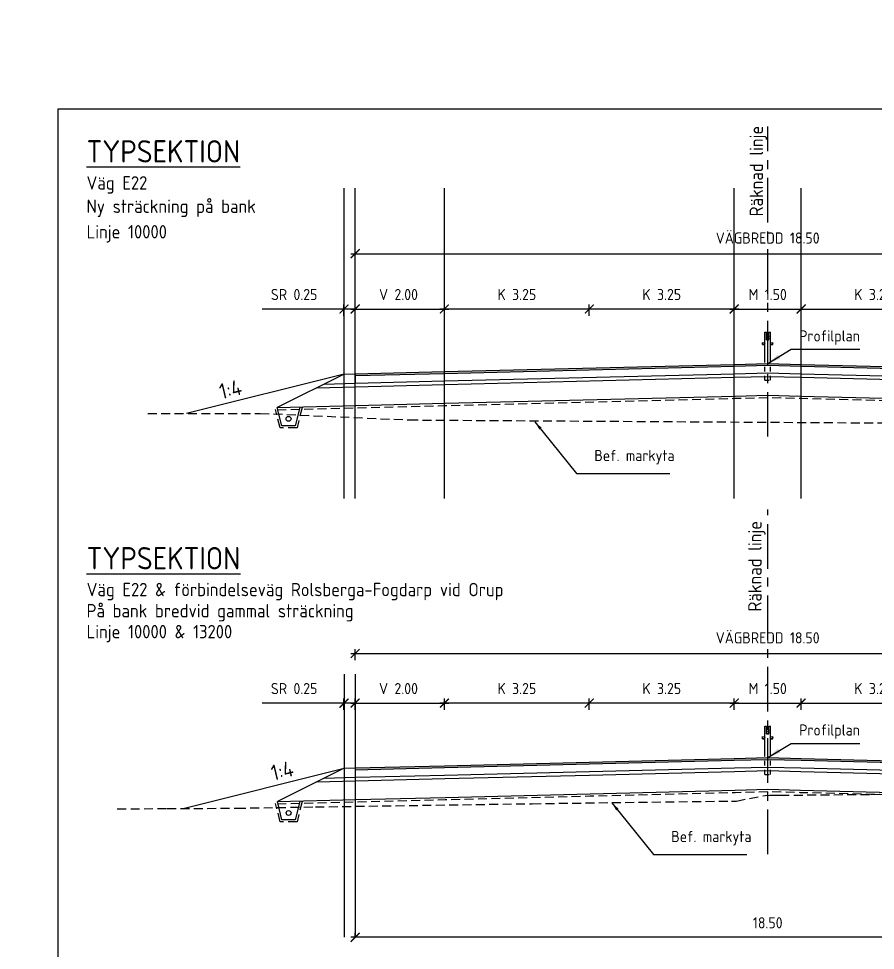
# Model space of a CAD drawing. Header units: metres. Extents: x 166439 to 168621, y 6226863 to 6228959.
# Drawn here: x 166560.95 to 166580.16, y 6226980.32 to 6227001.21 of the extents above; entities that cross this region are included whole.
import ezdxf

# ---------------------------------------------------------------- set-up
doc = ezdxf.new("R2010")
doc.units = ezdxf.units.M
doc.header["$LTSCALE"] = 0.1
doc.header["$MEASUREMENT"] = 0
for name, pattern in [('CENTER', [16, 10, -2, 2, -2]), ('DASHED_2', [3, 2, -1]), ('HIDDEN', [0.375, 0.25, -0.125])]:
    doc.linetypes.add(name, pattern=pattern)
doc.layers.get('0').update_dxf_attribs({"linetype": 'CONTINUOUS'})
doc.layers.get('DEFPOINTS').update_dxf_attribs({"color": 5, "linetype": 'CONTINUOUS'})
for name, color, linetype in [('04_geotextil', 1, 'DASHED_2'), ('04_mått', 4, 'CONTINUOUS'), ('04_topp', 7, 'CONTINUOUS'), ('04_txt', 1, 'CONTINUOUS'), ('04_öb', 4, 'CONTINUOUS'), ('04_överyta', 3, 'CONTINUOUS'), ('900_CENT', 4, 'CENTER'), ('900_OVYTA', 4, 'CONTINUOUS'), ('M-372A', 8, 'DASHED_2'), ('M-373', 4, 'CONTINUOUS')]:
    doc.layers.add(name, color=color, linetype=linetype)
doc.styles.add('ISO', font='iso.shx')
doc.dimstyles.new('BH90$0', dxfattribs={"dimscale": 0.05, "dimtxt": 2.5, "dimasz": 2, "dimexe": 1, "dimexo": 5, "dimgap": 2, "dimtad": 1, "dimzin": 0, "dimdsep": 46, "dimtxsty": 'ISO', "dimblk1": 'ARCHTICK', "dimblk2": 'ARCHTICK', "dimsah": 1, "dimcen": 1.5, "dimdle": 1, "dimadec": 0, "dimazin": 0, "dimtfac": 1, "dimtix": 1, "dimtmove": 0, "dimatfit": 3, "dimfxl": 1.5, "dimfxlon": 1, "dimtolj": 1, "dimtzin": 0, "dimarcsym": 0})
doc.dimstyles.new('BH90$7', dxfattribs={"dimscale": 0.05, "dimtxt": 2.5, "dimasz": 3, "dimexe": 2, "dimexo": 20, "dimgap": 1, "dimtad": 1, "dimzin": 0, "dimdsep": 46, "dimtxsty": 'ISO', "dimblk1": 'OPEN90', "dimblk2": 'OPEN90', "dimsah": 1, "dimcen": 4, "dimdle": 2, "dimadec": 0, "dimazin": 0, "dimtfac": 1, "dimtix": 1, "dimtmove": 0, "dimatfit": 3, "dimfxl": 2, "dimtolj": 1, "dimtzin": 0, "dimarcsym": 0})

# ---------------------------------------------------------------- blocks, each defined once
blk = doc.blocks.new('_ARCHTICK')
at = {"color": 0, "linetype": 'ByBlock', "const_width": 0.15}
blk.add_lwpolyline([(-0.5, -0.5), (0.5, 0.5)], dxfattribs=at)
blk = doc.blocks.new('*D97')
at = {"layer": 'DEFPOINTS', "color": 0, "lineweight": -2}
for p, q in [((166563.162, 6227010.659), (166563.162, 6227015.659)), ((166663.162, 6227010.659), (166663.162, 6227015.659)), ((166561.162, 6227013.659), (166665.162, 6227013.659))]:
    blk.add_line(p, q, dxfattribs=at)
at = {"layer": 'DEFPOINTS', "color": 0}
for p in [(166663.162, 6227013.659), (166563.162, 6226999.189), (166663.162, 6226999.189)]:
    blk.add_point(p, dxfattribs=at)
at = {"layer": 'DEFPOINTS', "color": 0, "lineweight": -2, "xscale": 4, "yscale": 4, "zscale": 4, "rotation": 180}
blk.add_blockref('_ARCHTICK', (166563.162, 6227013.659), dxfattribs=at)
at = {"layer": 'DEFPOINTS', "color": 0, "lineweight": -2, "xscale": 4, "yscale": 4, "zscale": 4}
blk.add_blockref('_ARCHTICK', (166663.162, 6227013.659), dxfattribs=at)
at = {"layer": 'DEFPOINTS', "color": 0, "insert": (166613.162, 6227020.159), "char_height": 5, "attachment_point": 5, "style": 'ISO'}
blk.add_mtext('\\A1;100.00', dxfattribs=at)
blk = doc.blocks.new('STALLINE')
at = {"color": 0}
for p, q in [((-0.065, 1.079), (-0.025, 1.079)), ((-0.065, 0.4), (-0.065, 1.079)), ((-0.025, 0.909), (-0.025, 1.079)), ((0.025, 1.079), (0.065, 1.079)), ((0.025, 0.909), (0.025, 1.079)), ((0.065, 0.4), (0.065, 1.079)), ((-0.115, 0.799), (-0.115, 0.849)), ((-0.025, 0.909), (0.025, 0.909)), ((0.115, 0.799), (0.115, 0.849)), ((-0.115, 0.799), (-0.065, 0.799)), ((0.065, 0.799), (0.115, 0.799))]:
    blk.add_line(p, q, dxfattribs=at)
at = {"color": 0, "linetype": 'HIDDEN'}
for p, q in [((-0.065, 0), (-0.065, 0.4)), ((0.065, 0), (0.065, 0.4)), ((-0.065, 0), (0.065, 0))]:
    blk.add_line(p, q, dxfattribs=at)
at = {"color": 0}
for centre in [(-0.09, 0.824), (0, 0.985), (0, 0.934), (0.09, 0.824)]:
    blk.add_circle(centre, 0.025, dxfattribs=at)
blk = doc.blocks.new('*D102')
at = {"layer": '04_mått', "color": 0, "lineweight": -2}
for p, q in [((166568.245, 6226994.702), (166566.409, 6226994.702)), ((166568.245, 6226994.552), (166568.245, 6226994.802)), ((166568.495, 6226994.702), (166568.245, 6226994.702)), ((166568.495, 6226994.552), (166568.495, 6226994.802)), ((166568.495, 6226994.702), (166568.695, 6226994.702))]:
    blk.add_line(p, q, dxfattribs=at)
at = {"layer": 'DEFPOINTS', "color": 0}
for p in [(166568.495, 6226994.702), (166568.245, 6226993.242), (166568.495, 6226993.248)]:
    blk.add_point(p, dxfattribs=at)
at = {"layer": '04_mått', "color": 0, "lineweight": -2, "xscale": 0.2, "yscale": 0.2, "zscale": 0.2}
blk.add_blockref('_ARCHTICK', (166568.245, 6226994.702), dxfattribs=at)
at = {"layer": '04_mått', "color": 0, "lineweight": -2, "xscale": 0.2, "yscale": 0.2, "zscale": 0.2, "rotation": 180}
blk.add_blockref('_ARCHTICK', (166568.495, 6226994.702), dxfattribs=at)
at = {"layer": '04_mått', "color": 0, "insert": (166567.127, 6226995.027), "char_height": 0.25, "attachment_point": 5, "style": 'ISO'}
blk.add_mtext('\\A1;SR 0.25', dxfattribs=at)
blk = doc.blocks.new('*D103')
at = {"layer": '04_mått', "color": 0, "lineweight": -2}
for p, q in [((166568.395, 6226994.702), (166570.595, 6226994.702)), ((166568.495, 6226994.552), (166568.495, 6226994.802)), ((166570.495, 6226994.552), (166570.495, 6226994.802))]:
    blk.add_line(p, q, dxfattribs=at)
at = {"layer": 'DEFPOINTS', "color": 0}
for p in [(166570.495, 6226994.702), (166568.495, 6226993.248), (166570.495, 6226993.298)]:
    blk.add_point(p, dxfattribs=at)
at = {"layer": '04_mått', "color": 0, "lineweight": -2, "xscale": 0.2, "yscale": 0.2, "zscale": 0.2, "rotation": 180}
blk.add_blockref('_ARCHTICK', (166568.495, 6226994.702), dxfattribs=at)
at = {"layer": '04_mått', "color": 0, "lineweight": -2, "xscale": 0.2, "yscale": 0.2, "zscale": 0.2}
blk.add_blockref('_ARCHTICK', (166570.495, 6226994.702), dxfattribs=at)
at = {"layer": '04_mått', "color": 0, "insert": (166569.467, 6226995.027), "char_height": 0.25, "attachment_point": 5, "style": 'ISO'}
blk.add_mtext('\\A1;V 2.00', dxfattribs=at)
blk = doc.blocks.new('*D104')
at = {"layer": '04_mått', "color": 0, "lineweight": -2}
for p, q in [((166578.395, 6226994.702), (166581.845, 6226994.702)), ((166578.495, 6226994.702), (166578.495, 6226994.802)), ((166581.745, 6226994.552), (166581.745, 6226994.802))]:
    blk.add_line(p, q, dxfattribs=at)
at = {"layer": 'DEFPOINTS', "color": 0}
for p in [(166578.495, 6226994.702), (166581.745, 6226994.702), (166581.745, 6226993.379)]:
    blk.add_point(p, dxfattribs=at)
at = {"layer": '04_mått', "color": 0, "lineweight": -2, "xscale": 0.2, "yscale": 0.2, "zscale": 0.2, "rotation": 180}
blk.add_blockref('_ARCHTICK', (166578.495, 6226994.702), dxfattribs=at)
at = {"layer": '04_mått', "color": 0, "lineweight": -2, "xscale": 0.2, "yscale": 0.2, "zscale": 0.2}
blk.add_blockref('_ARCHTICK', (166581.745, 6226994.702), dxfattribs=at)
at = {"layer": '04_mått', "color": 0, "insert": (166580.12, 6226995.027), "char_height": 0.25, "attachment_point": 5, "style": 'ISO'}
blk.add_mtext('\\A1;K 3.25', dxfattribs=at)
blk = doc.blocks.new('*D105')
at = {"layer": '04_mått', "color": 0, "lineweight": -2}
for p, q in [((166576.895, 6226994.702), (166578.595, 6226994.702)), ((166576.995, 6226994.552), (166576.995, 6226994.802)), ((166578.495, 6226994.552), (166578.495, 6226994.802))]:
    blk.add_line(p, q, dxfattribs=at)
at = {"layer": 'DEFPOINTS', "color": 0}
for p in [(166578.495, 6226994.702), (166576.995, 6226993.461), (166578.495, 6226993.461)]:
    blk.add_point(p, dxfattribs=at)
at = {"layer": '04_mått', "color": 0, "lineweight": -2, "xscale": 0.2, "yscale": 0.2, "zscale": 0.2, "rotation": 180}
blk.add_blockref('_ARCHTICK', (166576.995, 6226994.702), dxfattribs=at)
at = {"layer": '04_mått', "color": 0, "lineweight": -2, "xscale": 0.2, "yscale": 0.2, "zscale": 0.2}
blk.add_blockref('_ARCHTICK', (166578.495, 6226994.702), dxfattribs=at)
at = {"layer": '04_mått', "color": 0, "insert": (166577.745, 6226995.027), "char_height": 0.25, "attachment_point": 5, "style": 'ISO'}
blk.add_mtext('\\A1;M 1.50', dxfattribs=at)
blk = doc.blocks.new('*D108')
at = {"layer": '04_mått', "color": 0, "lineweight": -2}
for p, q in [((166568.495, 6226995.791), (166568.495, 6226996.041)), ((166586.995, 6226995.791), (166586.995, 6226996.041)), ((166568.395, 6226995.941), (166587.095, 6226995.941))]:
    blk.add_line(p, q, dxfattribs=at)
at = {"layer": 'DEFPOINTS', "color": 0}
for p in [(166586.995, 6226995.941), (166568.495, 6226993.248), (166586.995, 6226993.248)]:
    blk.add_point(p, dxfattribs=at)
at = {"layer": '04_mått', "color": 0, "lineweight": -2, "xscale": 0.2, "yscale": 0.2, "zscale": 0.2, "rotation": 180}
blk.add_blockref('_ARCHTICK', (166568.495, 6226995.941), dxfattribs=at)
at = {"layer": '04_mått', "color": 0, "lineweight": -2, "xscale": 0.2, "yscale": 0.2, "zscale": 0.2}
blk.add_blockref('_ARCHTICK', (166586.995, 6226995.941), dxfattribs=at)
at = {"layer": '04_mått', "color": 0, "insert": (166577.745, 6226996.293), "char_height": 0.25, "attachment_point": 5, "style": 'ISO'}
blk.add_mtext('\\A1;VÄGBREDD 18.50', dxfattribs=at)
blk = doc.blocks.new('*D113')
at = {"layer": '04_mått', "color": 0, "lineweight": -2}
for p, q in [((166568.245, 6226985.718), (166568.245, 6226985.968)), ((166568.495, 6226985.718), (166568.495, 6226985.968)), ((166568.245, 6226985.868), (166566.409, 6226985.868)), ((166568.495, 6226985.868), (166568.245, 6226985.868)), ((166568.495, 6226985.868), (166568.695, 6226985.868))]:
    blk.add_line(p, q, dxfattribs=at)
at = {"layer": 'DEFPOINTS', "color": 0}
for p in [(166568.495, 6226985.868), (166568.245, 6226984.408), (166568.495, 6226984.414)]:
    blk.add_point(p, dxfattribs=at)
at = {"layer": '04_mått', "color": 0, "lineweight": -2, "xscale": 0.2, "yscale": 0.2, "zscale": 0.2}
blk.add_blockref('_ARCHTICK', (166568.245, 6226985.868), dxfattribs=at)
at = {"layer": '04_mått', "color": 0, "lineweight": -2, "xscale": 0.2, "yscale": 0.2, "zscale": 0.2, "rotation": 180}
blk.add_blockref('_ARCHTICK', (166568.495, 6226985.868), dxfattribs=at)
at = {"layer": '04_mått', "color": 0, "insert": (166567.127, 6226986.193), "char_height": 0.25, "attachment_point": 5, "style": 'ISO'}
blk.add_mtext('\\A1;SR 0.25', dxfattribs=at)
blk = doc.blocks.new('*D114')
at = {"layer": '04_mått', "color": 0, "lineweight": -2}
for p, q in [((166568.495, 6226985.718), (166568.495, 6226985.968)), ((166570.495, 6226985.718), (166570.495, 6226985.968)), ((166568.395, 6226985.868), (166570.595, 6226985.868))]:
    blk.add_line(p, q, dxfattribs=at)
at = {"layer": 'DEFPOINTS', "color": 0}
for p in [(166570.495, 6226985.868), (166570.495, 6226984.464), (166568.495, 6226984.414)]:
    blk.add_point(p, dxfattribs=at)
at = {"layer": '04_mått', "color": 0, "lineweight": -2, "xscale": 0.2, "yscale": 0.2, "zscale": 0.2, "rotation": 180}
blk.add_blockref('_ARCHTICK', (166568.495, 6226985.868), dxfattribs=at)
at = {"layer": '04_mått', "color": 0, "lineweight": -2, "xscale": 0.2, "yscale": 0.2, "zscale": 0.2}
blk.add_blockref('_ARCHTICK', (166570.495, 6226985.868), dxfattribs=at)
at = {"layer": '04_mått', "color": 0, "insert": (166569.467, 6226986.193), "char_height": 0.25, "attachment_point": 5, "style": 'ISO'}
blk.add_mtext('\\A1;V 2.00', dxfattribs=at)
blk = doc.blocks.new('*D115')
at = {"layer": '04_mått', "color": 0, "lineweight": -2}
for p, q in [((166576.995, 6226985.718), (166576.995, 6226985.968)), ((166578.495, 6226985.718), (166578.495, 6226985.968)), ((166576.895, 6226985.868), (166578.595, 6226985.868))]:
    blk.add_line(p, q, dxfattribs=at)
at = {"layer": 'DEFPOINTS', "color": 0}
for p in [(166578.495, 6226985.868), (166576.995, 6226984.626), (166578.495, 6226984.626)]:
    blk.add_point(p, dxfattribs=at)
at = {"layer": '04_mått', "color": 0, "lineweight": -2, "xscale": 0.2, "yscale": 0.2, "zscale": 0.2, "rotation": 180}
blk.add_blockref('_ARCHTICK', (166576.995, 6226985.868), dxfattribs=at)
at = {"layer": '04_mått', "color": 0, "lineweight": -2, "xscale": 0.2, "yscale": 0.2, "zscale": 0.2}
blk.add_blockref('_ARCHTICK', (166578.495, 6226985.868), dxfattribs=at)
at = {"layer": '04_mått', "color": 0, "insert": (166577.745, 6226986.193), "char_height": 0.25, "attachment_point": 5, "style": 'ISO'}
blk.add_mtext('\\A1;M 1.50', dxfattribs=at)
blk = doc.blocks.new('*D118')
at = {"layer": '04_mått', "color": 0, "lineweight": -2}
for p, q in [((166568.395, 6226986.979), (166587.095, 6226986.979)), ((166568.495, 6226986.829), (166568.495, 6226987.079)), ((166586.995, 6226986.829), (166586.995, 6226987.079))]:
    blk.add_line(p, q, dxfattribs=at)
at = {"layer": 'DEFPOINTS', "color": 0}
for p in [(166586.995, 6226986.979), (166568.495, 6226984.414), (166586.995, 6226984.414)]:
    blk.add_point(p, dxfattribs=at)
at = {"layer": '04_mått', "color": 0, "lineweight": -2, "xscale": 0.2, "yscale": 0.2, "zscale": 0.2, "rotation": 180}
blk.add_blockref('_ARCHTICK', (166568.495, 6226986.979), dxfattribs=at)
at = {"layer": '04_mått', "color": 0, "lineweight": -2, "xscale": 0.2, "yscale": 0.2, "zscale": 0.2}
blk.add_blockref('_ARCHTICK', (166586.995, 6226986.979), dxfattribs=at)
at = {"layer": '04_mått', "color": 0, "insert": (166577.745, 6226987.331), "char_height": 0.25, "attachment_point": 5, "style": 'ISO'}
blk.add_mtext('\\A1;VÄGBREDD 18.50', dxfattribs=at)
blk = doc.blocks.new('*D125')
at = {"layer": 'DEFPOINTS', "color": 0, "lineweight": -2}
for p, q in [((166568.496, 6226980.618), (166568.496, 6226980.718)), ((166586.996, 6226980.618), (166586.996, 6226980.718)), ((166587.096, 6226980.618), (166568.396, 6226980.618))]:
    blk.add_line(p, q, dxfattribs=at)
at = {"layer": 'DEFPOINTS', "color": 0}
for p in [(166568.496, 6226980.618), (166568.496, 6226980.618), (166586.996, 6226980.618)]:
    blk.add_point(p, dxfattribs=at)
at = {"layer": 'DEFPOINTS', "color": 0, "lineweight": -2, "xscale": 0.2, "yscale": 0.2, "zscale": 0.2, "rotation": 180}
blk.add_blockref('_ARCHTICK', (166568.496, 6226980.618), dxfattribs=at)
at = {"layer": 'DEFPOINTS', "color": 0, "lineweight": -2, "xscale": 0.2, "yscale": 0.2, "zscale": 0.2}
blk.add_blockref('_ARCHTICK', (166586.996, 6226980.618), dxfattribs=at)
at = {"layer": 'DEFPOINTS', "color": 0, "insert": (166577.746, 6226980.943), "char_height": 0.25, "attachment_point": 5, "style": 'ISO'}
blk.add_mtext('\\A1;18.50', dxfattribs=at)
blk = doc.blocks.new('*D192')
at = {"layer": '04_mått', "color": 0, "lineweight": -2}
for p, q in [((166577.095, 6226994.702), (166573.645, 6226994.702)), ((166573.745, 6226994.552), (166573.745, 6226994.802)), ((166576.995, 6226994.702), (166576.995, 6226994.802))]:
    blk.add_line(p, q, dxfattribs=at)
at = {"layer": 'DEFPOINTS', "color": 0}
for p in [(166573.745, 6226994.702), (166576.995, 6226994.702), (166573.745, 6226993.379)]:
    blk.add_point(p, dxfattribs=at)
at = {"layer": '04_mått', "color": 0, "lineweight": -2, "xscale": 0.2, "yscale": 0.2, "zscale": 0.2, "rotation": 180}
blk.add_blockref('_ARCHTICK', (166573.745, 6226994.702), dxfattribs=at)
at = {"layer": '04_mått', "color": 0, "lineweight": -2, "xscale": 0.2, "yscale": 0.2, "zscale": 0.2}
blk.add_blockref('_ARCHTICK', (166576.995, 6226994.702), dxfattribs=at)
at = {"layer": '04_mått', "color": 0, "insert": (166575.37, 6226995.027), "char_height": 0.25, "attachment_point": 5, "style": 'ISO'}
blk.add_mtext('\\A1;K 3.25', dxfattribs=at)
blk = doc.blocks.new('*D193')
at = {"layer": '04_mått', "color": 0, "lineweight": -2}
for p, q in [((166573.845, 6226994.702), (166570.395, 6226994.702)), ((166570.495, 6226994.552), (166570.495, 6226994.802)), ((166573.745, 6226994.702), (166573.745, 6226994.802))]:
    blk.add_line(p, q, dxfattribs=at)
at = {"layer": 'DEFPOINTS', "color": 0}
for p in [(166570.495, 6226994.702), (166573.745, 6226994.702), (166570.495, 6226993.298)]:
    blk.add_point(p, dxfattribs=at)
at = {"layer": '04_mått', "color": 0, "lineweight": -2, "xscale": 0.2, "yscale": 0.2, "zscale": 0.2, "rotation": 180}
blk.add_blockref('_ARCHTICK', (166570.495, 6226994.702), dxfattribs=at)
at = {"layer": '04_mått', "color": 0, "lineweight": -2, "xscale": 0.2, "yscale": 0.2, "zscale": 0.2}
blk.add_blockref('_ARCHTICK', (166573.745, 6226994.702), dxfattribs=at)
at = {"layer": '04_mått', "color": 0, "insert": (166572.12, 6226995.027), "char_height": 0.25, "attachment_point": 5, "style": 'ISO'}
blk.add_mtext('\\A1;K 3.25', dxfattribs=at)
blk = doc.blocks.new('*D194')
at = {"layer": '04_mått', "color": 0, "lineweight": -2}
for p, q in [((166578.495, 6226985.868), (166578.495, 6226985.968)), ((166581.745, 6226985.718), (166581.745, 6226985.968)), ((166578.395, 6226985.868), (166581.845, 6226985.868))]:
    blk.add_line(p, q, dxfattribs=at)
at = {"layer": 'DEFPOINTS', "color": 0}
for p in [(166578.495, 6226985.868), (166581.745, 6226985.868), (166581.745, 6226984.545)]:
    blk.add_point(p, dxfattribs=at)
at = {"layer": '04_mått', "color": 0, "lineweight": -2, "xscale": 0.2, "yscale": 0.2, "zscale": 0.2, "rotation": 180}
blk.add_blockref('_ARCHTICK', (166578.495, 6226985.868), dxfattribs=at)
at = {"layer": '04_mått', "color": 0, "lineweight": -2, "xscale": 0.2, "yscale": 0.2, "zscale": 0.2}
blk.add_blockref('_ARCHTICK', (166581.745, 6226985.868), dxfattribs=at)
at = {"layer": '04_mått', "color": 0, "insert": (166580.12, 6226986.193), "char_height": 0.25, "attachment_point": 5, "style": 'ISO'}
blk.add_mtext('\\A1;K 3.25', dxfattribs=at)
blk = doc.blocks.new('*D196')
at = {"layer": '04_mått', "color": 0, "lineweight": -2}
for p, q in [((166573.745, 6226985.718), (166573.745, 6226985.968)), ((166576.995, 6226985.868), (166576.995, 6226985.968)), ((166577.095, 6226985.868), (166573.645, 6226985.868))]:
    blk.add_line(p, q, dxfattribs=at)
at = {"layer": 'DEFPOINTS', "color": 0}
for p in [(166573.745, 6226985.868), (166576.995, 6226985.868), (166573.745, 6226984.545)]:
    blk.add_point(p, dxfattribs=at)
at = {"layer": '04_mått', "color": 0, "lineweight": -2, "xscale": 0.2, "yscale": 0.2, "zscale": 0.2, "rotation": 180}
blk.add_blockref('_ARCHTICK', (166573.745, 6226985.868), dxfattribs=at)
at = {"layer": '04_mått', "color": 0, "lineweight": -2, "xscale": 0.2, "yscale": 0.2, "zscale": 0.2}
blk.add_blockref('_ARCHTICK', (166576.995, 6226985.868), dxfattribs=at)
at = {"layer": '04_mått', "color": 0, "insert": (166575.37, 6226986.193), "char_height": 0.25, "attachment_point": 5, "style": 'ISO'}
blk.add_mtext('\\A1;K 3.25', dxfattribs=at)
blk = doc.blocks.new('*D197')
at = {"layer": '04_mått', "color": 0, "lineweight": -2}
for p, q in [((166570.495, 6226985.718), (166570.495, 6226985.968)), ((166573.745, 6226985.868), (166573.745, 6226985.968)), ((166573.845, 6226985.868), (166570.395, 6226985.868))]:
    blk.add_line(p, q, dxfattribs=at)
at = {"layer": 'DEFPOINTS', "color": 0}
for p in [(166570.495, 6226985.868), (166573.745, 6226985.868), (166570.495, 6226984.464)]:
    blk.add_point(p, dxfattribs=at)
at = {"layer": '04_mått', "color": 0, "lineweight": -2, "xscale": 0.2, "yscale": 0.2, "zscale": 0.2, "rotation": 180}
blk.add_blockref('_ARCHTICK', (166570.495, 6226985.868), dxfattribs=at)
at = {"layer": '04_mått', "color": 0, "lineweight": -2, "xscale": 0.2, "yscale": 0.2, "zscale": 0.2}
blk.add_blockref('_ARCHTICK', (166573.745, 6226985.868), dxfattribs=at)
at = {"layer": '04_mått', "color": 0, "insert": (166572.12, 6226986.193), "char_height": 0.25, "attachment_point": 5, "style": 'ISO'}
blk.add_mtext('\\A1;K 3.25', dxfattribs=at)
blk = doc.blocks.new('_Open90')
at = {"color": 0, "linetype": 'ByBlock', "lineweight": -2}
for p, q in [((0, 0), (-1, 0)), ((-0.5, 0.5), (0, 0)), ((0, 0), (-0.5, -0.5))]:
    blk.add_line(p, q, dxfattribs=at)

msp = doc.modelspace()

# ---------------------------------------------------------------- hatches: boundary and pattern name
at = {"layer": '04_topp'}
h = msp.add_hatch(color=256, dxfattribs=at)
h.paths.add_polyline_path([(166576.9952, 6226993.4206), (166576.9952, 6226993.4606), (166570.4952, 6226993.2981), (166570.4952, 6226993.2581), (166570.4962, 6226993.2581)])
h.paths.add_polyline_path([(166570.4952, 6226993.2581), (166570.4952, 6226993.2981), (166568.4952, 6226993.2481), (166568.4952, 6226993.2081), (166568.4962, 6226993.2081)])
h.paths.add_polyline_path([(166577.6802, 6226993.4779), (166576.9952, 6226993.4606), (166576.9952, 6226993.4206), (166576.9962, 6226993.4206), (166577.6802, 6226993.4378)])
h.paths.add_polyline_path([(166578.4952, 6226993.4607), (166577.8102, 6226993.4779), (166577.8102, 6226993.4379), (166578.4952, 6226993.4207)])
h.paths.add_polyline_path([(166578.4952, 6226993.4607), (166578.4952, 6226993.4207), (166584.9952, 6226993.2582), (166584.9952, 6226993.2982)])
h.paths.add_polyline_path([(166584.9952, 6226993.2982), (166584.9952, 6226993.2582), (166586.9952, 6226993.2082), (166586.9952, 6226993.2482)])
h.paths.add_polyline_path([(166577.7452, 6226993.4795), (166577.6802, 6226993.4779), (166577.6802, 6226993.4378), (166577.7452, 6226993.4395)])
h.paths.add_polyline_path([(166577.8102, 6226993.4779), (166577.7452, 6226993.4795), (166577.7452, 6226993.4395), (166577.8102, 6226993.4379)])
h = msp.add_hatch(color=256, dxfattribs=at)
h.paths.add_polyline_path([(166570.4962, 6226984.424), (166573.7462, 6226984.5053), (166576.9962, 6226984.5865), (166577.7452, 6226984.6053), (166578.4942, 6226984.5865), (166581.7442, 6226984.5053), (166584.9942, 6226984.424), (166586.1855, 6226984.3942), (166586.3435, 6226984.397), (166586.6085, 6226984.404), (166586.9848, 6226984.4143), (166584.9952, 6226984.464), (166581.7452, 6226984.5453), (166578.4952, 6226984.6265), (166577.7452, 6226984.6453), (166576.9952, 6226984.6265), (166573.7452, 6226984.5453), (166570.4952, 6226984.464), (166568.4955, 6226984.414), (166568.4955, 6226984.374)])
h.paths.add_polyline_path([(166586.9955, 6226984.414), (166586.9848, 6226984.4143), (166586.6085, 6226984.404), (166586.3435, 6226984.397), (166586.1855, 6226984.3942), (166586.9942, 6226984.374), (166586.9955, 6226984.374)])

# ---------------------------------------------------------------- linework, layer by layer
at = {"layer": '04_geotextil'}
for p, q in [((166566.8135, 6226992.0392), (166566.7104, 6226992.4515)), ((166567.3053, 6226992.4942), (166567.1915, 6226992.0392)), ((166567.1915, 6226992.0392), (166566.8135, 6226992.0392)), ((166567.3056, 6226983.6602), (166567.1919, 6226983.2052)), ((166566.8138, 6226983.2052), (166566.7107, 6226983.6175)), ((166567.1919, 6226983.2052), (166566.8138, 6226983.2052))]:
    msp.add_line(p, q, dxfattribs=at)
at = {"layer": '04_geotextil', "flags": 128}
for points in [[(166566.7512, 6226992.4442), (166568.5142, 6226992.4883), (166570.5142, 6226992.5383), (166577.0142, 6226992.7008), (166577.7453, 6226992.7193), (166578.4762, 6226992.701), (166584.9762, 6226992.5385), (166586.9762, 6226992.4885), (166588.7392, 6226992.4444)], [(166566.7516, 6226983.6102), (166568.5142, 6226983.6543), (166570.5142, 6226983.7043), (166573.7642, 6226983.7855), (166577.0142, 6226983.8668), (166577.7452, 6226983.885), (166578.4762, 6226983.8668), (166581.7262, 6226983.7855), (166584.9762, 6226983.7043), (166586.9762, 6226983.6543), (166588.7392, 6226983.6102)]]:
    msp.add_lwpolyline(points, dxfattribs=at)
at = {"layer": '04_öb'}
for p, q in [((166568.2452, 6226993.2418), (166566.75, 6226992.4942)), ((166566.8525, 6226992.0842), (166566.75, 6226992.4942)), ((166567.255, 6226992.4942), (166567.1525, 6226992.0842)), ((166567.1525, 6226992.0842), (166566.8525, 6226992.0842)), ((166568.2455, 6226984.4078), (166566.7503, 6226983.6602)), ((166566.8528, 6226983.2502), (166566.7503, 6226983.6602)), ((166567.2553, 6226983.6602), (166567.1528, 6226983.2502)), ((166567.1528, 6226983.2502), (166566.8528, 6226983.2502))]:
    msp.add_line(p, q, dxfattribs=at)
at = {"layer": '04_öb', "flags": 128}
for points in [[(166567.6345, 6226992.9365), (166568.5024, 6226992.9582), (166570.5024, 6226993.0082), (166577.0024, 6226993.1707), (166577.7452, 6226993.1894), (166578.488, 6226993.1708), (166584.988, 6226993.0083), (166586.988, 6226992.9583), (166587.8559, 6226992.9366)], [(166566.75, 6226992.4942), (166568.5129, 6226992.5383), (166570.5129, 6226992.5883), (166577.0129, 6226992.7508), (166577.7453, 6226992.7693), (166578.4775, 6226992.751), (166584.9775, 6226992.5885), (166586.9775, 6226992.5385), (166588.7404, 6226992.4944)], [(166566.7503, 6226983.6602), (166568.5129, 6226983.7042), (166570.5129, 6226983.7542), (166573.7629, 6226983.8355), (166577.0129, 6226983.9167), (166577.7452, 6226983.935), (166578.4775, 6226983.9167), (166581.7275, 6226983.8355), (166584.9775, 6226983.7542), (166586.9775, 6226983.7042), (166588.7404, 6226983.6602)]]:
    msp.add_lwpolyline(points, dxfattribs=at)
at = {"layer": '04_öb'}
msp.add_lwpolyline([(166567.6348, 6226984.1024), (166568.5024, 6226984.1241), (166570.5024, 6226984.1741), (166573.7524, 6226984.2554), (166577.0024, 6226984.3366), (166577.7452, 6226984.3552), (166578.488, 6226984.3366), (166581.738, 6226984.2554), (166584.988, 6226984.1741), (166586.988, 6226984.1241), (166587.8559, 6226984.1024)], dxfattribs=at)
at = {"layer": '04_överyta'}
for p, q in [((166568.4952, 6226993.2481), (166568.4952, 6226993.038)), ((166568.4955, 6226984.414), (166568.4955, 6226984.374)), ((166568.4955, 6226984.374), (166568.4955, 6226984.204))]:
    msp.add_line(p, q, dxfattribs=at)
at = {"layer": '04_överyta', "flags": 128}
for points in [[(166568.2452, 6226993.2418), (166568.4952, 6226993.2481), (166570.4952, 6226993.2981), (166576.9952, 6226993.4606), (166577.7452, 6226993.4795), (166578.4952, 6226993.4607), (166584.9952, 6226993.2982), (166586.9952, 6226993.2482), (166587.2452, 6226993.242)], [(166568.2452, 6226993.2418), (166564.7128, 6226992.3587)], [(166567.803, 6226993.0207), (166568.5004, 6226993.0381), (166570.5004, 6226993.0881), (166577.0004, 6226993.2506), (166577.7452, 6226993.2694), (166578.4899, 6226993.2508), (166584.9899, 6226993.0883), (166586.9899, 6226993.0383), (166587.6874, 6226993.0209)], [(166568.4952, 6226993.2081), (166568.4962, 6226993.2081), (166570.4962, 6226993.2581), (166576.9962, 6226993.4206), (166577.7452, 6226993.4395), (166578.4942, 6226993.4208), (166584.9942, 6226993.2583), (166586.9942, 6226993.2083), (166586.9952, 6226993.2082)]]:
    msp.add_lwpolyline(points, dxfattribs=at)
at = {"layer": '04_överyta'}
for points in [[(166568.4955, 6226984.414), (166570.4952, 6226984.464), (166573.7452, 6226984.5453), (166576.9952, 6226984.6265), (166577.7452, 6226984.6453), (166578.4952, 6226984.6265), (166581.7452, 6226984.5453), (166584.9952, 6226984.464), (166586.9955, 6226984.414)], [(166568.4955, 6226984.374), (166568.4962, 6226984.374), (166570.4962, 6226984.424), (166573.7462, 6226984.5053), (166576.9962, 6226984.5865), (166577.7452, 6226984.6053), (166578.4942, 6226984.5865), (166581.7442, 6226984.5053), (166584.9942, 6226984.424), (166586.9942, 6226984.374), (166586.9955, 6226984.374)], [(166564.6353, 6226983.5053), (166568.2452, 6226984.4078), (166568.4955, 6226984.414)], [(166567.8033, 6226984.1867), (166568.5004, 6226984.2041), (166570.5004, 6226984.2541), (166573.7504, 6226984.3353), (166577.0004, 6226984.4166), (166577.7452, 6226984.4352), (166578.4899, 6226984.4166), (166581.7399, 6226984.3353), (166584.9899, 6226984.2541), (166586.9899, 6226984.2041), (166587.6874, 6226984.1866)]]:
    msp.add_lwpolyline(points, dxfattribs=at)
at = {"layer": '900_CENT'}
for p, q in [((166577.7452, 6226991.8403), (166577.7452, 6226998.7943)), ((166577.7452, 6226982.4796), (166577.7452, 6226990.2095))]:
    msp.add_line(p, q, dxfattribs=at)
at = {"layer": 'DEFPOINTS', "color": 5}
for p, q in [((166568.2452, 6226990.4504), (166568.2452, 6226997.4135)), ((166568.4952, 6226990.4504), (166568.4952, 6226997.4135)), ((166570.4952, 6226990.4504), (166570.4952, 6226997.4135)), ((166576.9952, 6226990.4504), (166576.9952, 6226997.4135)), ((166578.4952, 6226990.4504), (166578.4952, 6226997.4135))]:
    msp.add_line(p, q, dxfattribs=at)
at = {"layer": 'DEFPOINTS', "flags": 128}
msp.add_lwpolyline([(166561.8364, 6226943.7888), (166561.8364, 6226999.1888), (166622.9364, 6226999.1888), (166622.9364, 6226999.1888), (166622.9364, 6226953.6888), (166622.9364, 6226943.7888)], close=True, dxfattribs=at)
for points in [[(166568.2455, 6226986.5145), (166568.2455, 6226980.6178)], [(166568.4955, 6226986.5145), (166568.4955, 6226980.6178)]]:
    msp.add_lwpolyline(points, dxfattribs=at)
at = {"layer": 'M-372A'}
for points in [[(166563.8477, 6226992.3565), (166566.3653, 6226992.363), (166569.7076, 6226992.2151), (166580.3686, 6226992.1478), (166588.9891, 6226992.2186), (166591.7134, 6226992.2186)], [(166563.1617, 6226983.4975), (166564.2789, 6226983.5032), (166565.8439, 6226983.5123), (166567.6033, 6226983.5413), (166572.4625, 6226983.613), (166574.2505, 6226983.637), (166576.9365, 6226983.672), (166577.0445, 6226983.673), (166577.6855, 6226983.8), (166577.7955, 6226983.801), (166577.8165, 6226983.801), (166577.8315, 6226983.801), (166578.0295, 6226983.803), (166580.0595, 6226983.821), (166580.5735, 6226983.825)]]:
    msp.add_lwpolyline(points, dxfattribs=at)
at = {"layer": 'M-373'}
for centre in [(166567.0025, 6226992.2392), (166567.0028, 6226983.4052)]:
    msp.add_circle(centre, 0.055, dxfattribs=at)

# ---------------------------------------------------------------- block references
at = {"layer": '900_OVYTA'}
for p in [(166577.7452, 6226993.1043), (166577.7452, 6226984.27)]:
    msp.add_blockref('STALLINE', p, dxfattribs=at)

# ---------------------------------------------------------------- texts
at = {"layer": '04_mått', "style": 'ISO'}
for p in [(166565.4991, 6226992.6735), (166566.6593, 6226984.1247)]:
    msp.add_text('1:4', height=0.35, rotation=13.52044, dxfattribs=at).set_placement(p)
at = {"layer": '04_mått', "char_height": 0.25, "attachment_point": 7, "style": 'ISO'}
for s, insert in [('Profilplan', (166578.4527, 6226993.8985)), ('Bef. markyta', (166573.8578, 6226991.2167)), ('Profilplan', (166578.4527, 6226985.0643)), ('Bef. markyta', (166575.583, 6226982.6761))]:
    msp.add_mtext(s, dxfattribs=dict(at, insert=insert))
at = {"layer": '04_txt', "style": 'ISO'}
for p in [(166577.6404, 6226996.7779), (166577.6072, 6226987.92)]:
    msp.add_text('Räknad linje', height=0.3, rotation=90, dxfattribs=at).set_placement(p)
at = {"layer": '04_txt', "color": 7, "style": 'ISO'}
for p in [(166562.4719, 6226997.9858), (166562.4737, 6226988.8649)]:
    msp.add_text('%%UTYPSEKTION', height=0.5, dxfattribs=at).set_placement(p)
at = {"layer": '04_txt', "color": 3, "style": 'ISO'}
for s, p in [('Väg E22', (166562.4719, 6226997.3793)), ('Ny sträckning på bank', (166562.4719, 6226996.8554)), ('Linje 10000', (166562.4738, 6226996.2834)), ('Väg E22 & förbindelseväg Rolsberga-Fogdarp vid Orup', (166562.4737, 6226988.2631)), ('På bank bredvid gammal sträckning', (166562.4737, 6226987.7878)), ('Linje 10000 & 13200', (166562.4737, 6226987.3194))]:
    msp.add_text(s, height=0.3, dxfattribs=at).set_placement(p)

# ---------------------------------------------------------------- dimensions: what is measured, and where the dimension line sits
at = {"layer": '04_mått'}
for base, p1, p2, text, picture, middle in [((166586.9952, 6226995.9409), (166568.4952, 6226993.2481), (166586.9952, 6226993.2481), 'VÄGBREDD <>', '*D108', (166577.7452, 6226996.2927)), ((166578.4952, 6226994.7021), (166576.9952, 6226993.4606), (166578.4952, 6226993.4606), 'M <>', '*D105', (166577.7452, 6226995.0271)), ((166581.7452, 6226994.7021), (166578.4952, 6226994.7021), (166581.7452, 6226993.3795), 'K <>', '*D104', (166580.1202, 6226995.0271)), ((166586.9952, 6226986.9789), (166568.4952, 6226984.4138), (166586.9952, 6226984.4138), 'VÄGBREDD <>', '*D118', (166577.7452, 6226987.3307)), ((166578.4952, 6226985.8679), (166576.9952, 6226984.6263), (166578.4952, 6226984.6263), 'M <>', '*D115', (166577.7452, 6226986.1929)), ((166581.7452, 6226985.8679), (166578.4952, 6226985.8679), (166581.7452, 6226984.5453), 'K <>', '*D194', (166580.1202, 6226986.1929))]:
    dim = msp.add_linear_dim(base=base, p1=p1, p2=p2, text=text, dimstyle='BH90$0', override={"dimscale": 0.1}, dxfattribs=at)
    dim.commit()
    dim.dimension.update_dxf_attribs({"geometry": picture, "text_midpoint": middle})
for base, p1, p2, text, picture, middle in [((166568.4952, 6226994.7021), (166568.2452, 6226993.2418), (166568.4952, 6226993.2481), 'SR <>', '*D102', (166567.1273, 6226994.7021)), ((166570.4952, 6226994.7021), (166568.4952, 6226993.2481), (166570.4952, 6226993.2981), 'V <>', '*D103', (166569.4667, 6226994.7021)), ((166568.4952, 6226985.8679), (166568.2452, 6226984.4076), (166568.4952, 6226984.4138), 'SR <>', '*D113', (166567.1273, 6226985.8679)), ((166570.4952, 6226985.8679), (166568.4952, 6226984.4138), (166570.4952, 6226984.4638), 'V <>', '*D114', (166569.4667, 6226985.8679))]:
    dim = msp.add_linear_dim(base=base, p1=p1, p2=p2, text=text, dimstyle='BH90$0', override={"dimscale": 0.1}, dxfattribs=at)
    dim.commit()
    dim.dimension.update_dxf_attribs({"geometry": picture, "text_midpoint": middle, "dimtype": 160})
for base, p1, p2, picture, middle in [((166570.4952, 6226994.7021), (166573.7452, 6226994.7021), (166570.4952, 6226993.2982), '*D193', (166572.1202, 6226995.0271)), ((166573.7452, 6226994.7021), (166576.9952, 6226994.7021), (166573.7452, 6226993.3795), '*D192', (166575.3702, 6226995.0271)), ((166570.4952, 6226985.8679), (166573.7452, 6226985.8679), (166570.4952, 6226984.464), '*D197', (166572.1202, 6226986.1929)), ((166573.7452, 6226985.8679), (166576.9952, 6226985.8679), (166573.7452, 6226984.5453), '*D196', (166575.3702, 6226986.1929))]:
    dim = msp.add_linear_dim(base=base, p1=p1, p2=p2, angle=180, text='K <>', dimstyle='BH90$0', override={"dimscale": 0.1}, dxfattribs=at)
    dim.commit()
    dim.dimension.update_dxf_attribs({"geometry": picture, "text_midpoint": middle})
at = {"layer": 'DEFPOINTS'}
for base, p1, p2, override, picture, middle in [((166663.1617, 6227013.6588), (166563.1617, 6226999.1888), (166663.1617, 6226999.1888), {"dimscale": 2}, '*D97', (166613.1617, 6227020.1588)), ((166568.4955, 6226980.6178), (166586.9955, 6226980.6178), (166568.4955, 6226980.6178), {"dimscale": 0.1}, '*D125', (166577.7455, 6226980.9428))]:
    dim = msp.add_linear_dim(base=base, p1=p1, p2=p2, dimstyle='BH90$0', override=override, dxfattribs=at)
    dim.commit()
    dim.dimension.update_dxf_attribs({"geometry": picture, "text_midpoint": middle})

# ---------------------------------------------------------------- leaders
at = {"layer": '04_mått', "annotation_type": 0, "has_hookline": 1, "hookline_direction": 0}
for points, override, text_width in [([(166577.7452, 6226993.4795), (166578.2726, 6226993.7985), (166578.4813, 6226993.7985)], {"dimscale": 0.1, "dimdec": 3, "dimadec": 2, "dimtdec": 3}, 1.2321), ([(166572.525, 6226992.1755), (166573.4578, 6226991.0167), (166573.6578, 6226991.0167)], {"dimscale": 0.1, "dimasz": 2, "dimexe": 1, "dimexo": 5, "dimgap": 2, "dimcen": 1.5, "dimdle": 1}, 1.6964), ([(166577.7452, 6226984.6453), (166578.2726, 6226984.9643), (166578.4813, 6226984.9643)], {"dimscale": 0.1, "dimdec": 3, "dimadec": 2, "dimtdec": 3}, 1.2321), ([(166574.2502, 6226983.6349), (166575.183, 6226982.4761), (166575.383, 6226982.4761)], {"dimscale": 0.1, "dimasz": 2, "dimexe": 1, "dimexo": 5, "dimgap": 2, "dimcen": 1.5, "dimdle": 1}, 1.6964)]:
    msp.add_leader(points, dimstyle='BH90$7', override=override, dxfattribs=dict(at, text_width=text_width))

doc.saveas('drawing.dxf')
